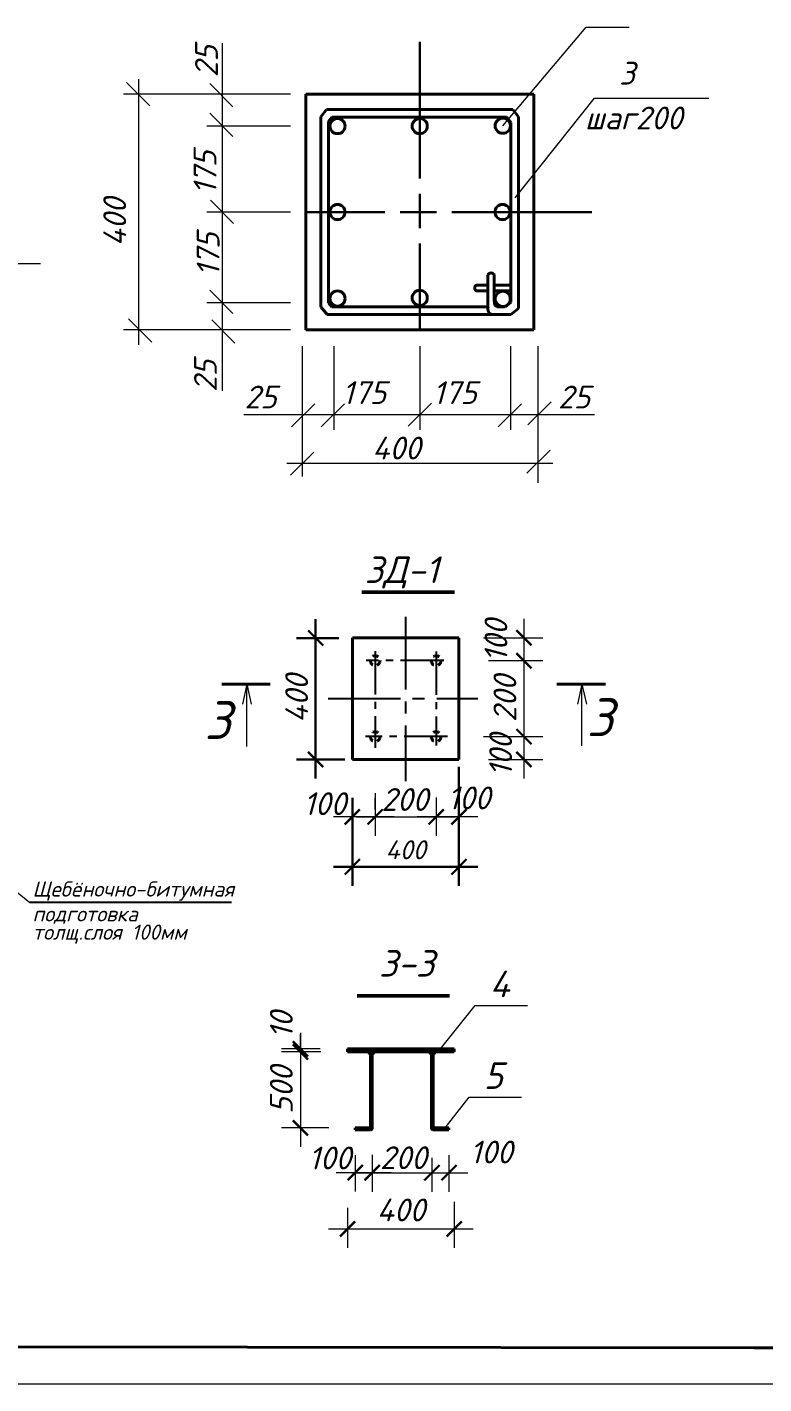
# Model space of a CAD drawing. Extents: x 108150 to 142535, y -18867 to -9422.
# Drawn here: x 136802.3 to 136899.2, y -16062.3 to -15883.7 of the extents above; entities that cross this region are included whole.
import ezdxf

# ---------------------------------------------------------------- set-up
doc = ezdxf.new("R2010")
doc.units = 0
doc.header["$MEASUREMENT"] = 0
doc.header["$PDMODE"] = 32
doc.header["$PDSIZE"] = 0.6
for name, pattern in [('ACAD_ISO04W100', [30, 24, -3, 0, -3]), ('JIS_02_0.7', [1.35, 0.75, -0.6]), ('осевая2', [28.575, 19.05, -3.175, 3.175, -3.175])]:
    doc.linetypes.add(name, pattern=pattern)
for name, color, linetype, lineweight in [('Выносные', 8, 'Continuous', 15), ('Главные', 1, 'Continuous', 40), ('надписи', 2, 'Continuous', 15), ('Осевые', 8, 'ACAD_ISO04W100', 30), ('Основные', 4, 'Continuous', 40), ('РАЗМЕРЫ', 8, 'Continuous', 30), ('Размеры1', 252, 'Continuous', 15), ('Текст', 2, 'Continuous', 15)]:
    doc.layers.add(name, color=color, linetype=linetype, lineweight=lineweight)
doc.styles.add('ГОСТ', font='isocpeur.ttf', dxfattribs={"oblique": 15, "height": 2.5})
doc.styles.add('ГОСТ 300', font='isocpeui.ttf', dxfattribs={"height": 300})
doc.styles.add('ГОСТ3', font='isocpeur.ttf', dxfattribs={"oblique": 15, "height": 3})
doc.styles.add('ГОСТ3.5', font='isocpeur.ttf', dxfattribs={"oblique": 15, "height": 3.5})
doc.linetypes.add('388', pattern='A,2,[1,a,S=0.2,R=0,X=0,Y=0],2', length=4)
doc.dimstyles.new('25', dxfattribs={"dimtxt": 2.7, "dimasz": 2, "dimexe": 2.5, "dimexo": 1, "dimgap": 1, "dimtad": 1, "dimdec": 0, "dimlfac": 25, "dimtxsty": 'ГОСТ', "dimblk": 'OBLIQUE', "dimcen": 25, "dimdle": 2.5, "dimclrd": 256, "dimclre": 256, "dimclrt": 2, "dimadec": 0, "dimazin": 0, "dimtfac": 1, "dimtdec": 0, "dimtmove": 0, "dimatfit": 3, "dimldrblk": 'DOTSMALL', "dimlwd": -1, "dimlwe": -1, "dimarcsym": 0})
doc.dimstyles.new('50', dxfattribs={"dimtxt": 3.5, "dimasz": 2, "dimexe": 2.5, "dimexo": 1, "dimgap": 1, "dimtad": 1, "dimdec": 0, "dimlfac": 50, "dimtxsty": 'ГОСТ3.5', "dimblk": 'ARCHTICK', "dimcen": 2.5, "dimdle": 2.5, "dimclrd": 256, "dimclre": 256, "dimclrt": 2, "dimadec": 3, "dimazin": 0, "dimtfac": 1, "dimtdec": 0, "dimtmove": 1, "dimatfit": 3, "dimldrblk": 'DOTSMALL', "dimfxl": 1, "dimlwd": -1, "dimlwe": -1, "dimarcsym": 0})

# ---------------------------------------------------------------- blocks, each defined once
blk = doc.blocks.new('_ArchTick')
at = {"color": 0, "linetype": 'ByBlock', "const_width": 0.15}
blk.add_lwpolyline([(-0.5, -0.5), (0.5, 0.5)], dxfattribs=at)
blk = doc.blocks.new('*D3391')
at = {"layer": 'Defpoints', "color": 0, "lineweight": 0, "transparency": 16777216}
for p in [(136844.31, -15964.11), (136840.24, -15980.09), (136845.07, -15980.09)]:
    blk.add_point(p, dxfattribs=at)
at = {"layer": 'РАЗМЕРЫ', "transparency": 16777216}
for p, q in [((136840.24, -15961.61), (136840.24, -15982.59)), ((136843.31, -15964.11), (136837.74, -15964.11)), ((136844.07, -15980.09), (136837.74, -15980.09))]:
    blk.add_line(p, q, dxfattribs=at)
at = {"layer": 'РАЗМЕРЫ', "transparency": 16777216, "xscale": 2, "yscale": 2, "zscale": 2}
for p, rotation in [((136840.24, -15964.11), 90), ((136840.24, -15980.09), 270)]:
    blk.add_blockref('_ArchTick', p, dxfattribs=dict(at, rotation=rotation))
at = {"layer": 'РАЗМЕРЫ', "color": 2, "transparency": 16777216, "insert": (136837.74, -15972.1), "char_height": 3, "attachment_point": 5, "rotation": 90, "style": 'ГОСТ3'}
blk.add_mtext('400', dxfattribs=at)
blk = doc.blocks.new('_DotSmall')
at = {"color": 0, "linetype": 'ByBlock', "lineweight": 15, "const_width": 0.5}
blk.add_lwpolyline([(-0.0625, 0, 1), (0.0625, 0, 1)], format="xyb", close=True, dxfattribs=at)
blk = doc.blocks.new('_Oblique')
at = {"color": 0, "linetype": 'ByBlock', "lineweight": -2}
blk.add_line((-0.5, -0.5), (0.5, 0.5), dxfattribs=at)
blk = doc.blocks.new('*D3392')
at = {"layer": 'Defpoints', "color": 0, "lineweight": 0, "transparency": 16777216}
for p in [(136859.1, -15980.09), (136845.07, -15984.13), (136859.1, -15994.24)]:
    blk.add_point(p, dxfattribs=at)
at = {"layer": 'РАЗМЕРЫ', "transparency": 16777216}
for p, q in [((136859.1, -15981.09), (136859.1, -15996.74)), ((136845.07, -15985.13), (136845.07, -15996.74)), ((136842.57, -15994.24), (136861.6, -15994.24))]:
    blk.add_line(p, q, dxfattribs=at)
at = {"layer": 'РАЗМЕРЫ', "transparency": 16777216, "xscale": 2, "yscale": 2, "zscale": 2, "rotation": 180}
blk.add_blockref('_Oblique', (136845.07, -15994.24), dxfattribs=at)
at = {"layer": 'РАЗМЕРЫ', "transparency": 16777216, "xscale": 2, "yscale": 2, "zscale": 2}
blk.add_blockref('_Oblique', (136859.1, -15994.24), dxfattribs=at)
at = {"layer": 'РАЗМЕРЫ', "color": 2, "transparency": 16777216, "insert": (136852.08, -15991.99), "char_height": 2.5, "attachment_point": 5, "style": 'ГОСТ'}
blk.add_mtext('400', dxfattribs=at)
blk = doc.blocks.new('*D3393')
at = {"layer": 'Defpoints', "color": 0, "lineweight": 0, "ltscale": 10, "transparency": 16777216}
for p in [(136861.31, -15964.09), (136861.99, -15967.09), (136867.65, -15967.09)]:
    blk.add_point(p, dxfattribs=at)
at = {"layer": 'Размеры1', "ltscale": 10, "transparency": 16777216}
for p, q in [((136867.65, -15961.59), (136867.65, -15969.59)), ((136862.31, -15964.09), (136870.15, -15964.09)), ((136862.99, -15967.09), (136870.15, -15967.09))]:
    blk.add_line(p, q, dxfattribs=at)
at = {"layer": 'Размеры1', "ltscale": 10, "transparency": 16777216, "xscale": 2, "yscale": 2, "zscale": 2}
for p, rotation in [((136867.65, -15964.09), 90), ((136867.65, -15967.09), 270)]:
    blk.add_blockref('_ArchTick', p, dxfattribs=dict(at, rotation=rotation))
at = {"layer": 'Размеры1', "color": 2, "lineweight": 25, "ltscale": 10, "transparency": 16777216, "insert": (136863.97, -15964.47), "char_height": 3, "attachment_point": 5, "rotation": 90, "style": 'ГОСТ3'}
blk.add_mtext('100', dxfattribs=at)
blk = doc.blocks.new('*D3394')
at = {"layer": 'Defpoints', "color": 0, "lineweight": 0, "ltscale": 10, "transparency": 16777216}
for p in [(136861.99, -15967.09), (136862.13, -15977.09), (136867.65, -15977.09)]:
    blk.add_point(p, dxfattribs=at)
at = {"layer": 'Размеры1', "ltscale": 10, "transparency": 16777216}
for p, q in [((136867.65, -15964.59), (136867.65, -15979.59)), ((136862.99, -15967.09), (136870.15, -15967.09)), ((136863.13, -15977.09), (136870.15, -15977.09))]:
    blk.add_line(p, q, dxfattribs=at)
at = {"layer": 'Размеры1', "ltscale": 10, "transparency": 16777216, "xscale": 2, "yscale": 2, "zscale": 2}
for p, rotation in [((136867.65, -15967.09), 90), ((136867.65, -15977.09), 270)]:
    blk.add_blockref('_ArchTick', p, dxfattribs=dict(at, rotation=rotation))
at = {"layer": 'Размеры1', "color": 2, "lineweight": 25, "ltscale": 10, "transparency": 16777216, "insert": (136865.15, -15972.09), "char_height": 3, "attachment_point": 5, "rotation": 90, "style": 'ГОСТ3'}
blk.add_mtext('200', dxfattribs=at)
blk = doc.blocks.new('*D3395')
at = {"layer": 'Defpoints', "color": 0, "lineweight": 0, "ltscale": 10, "transparency": 16777216}
for p in [(136861.31, -15977.09), (136861.99, -15980.09), (136867.65, -15980.09)]:
    blk.add_point(p, dxfattribs=at)
at = {"layer": 'Размеры1', "ltscale": 10, "transparency": 16777216}
for p, q in [((136867.65, -15974.59), (136867.65, -15982.59)), ((136862.31, -15977.09), (136870.15, -15977.09)), ((136862.99, -15980.09), (136870.15, -15980.09))]:
    blk.add_line(p, q, dxfattribs=at)
at = {"layer": 'Размеры1', "ltscale": 10, "transparency": 16777216, "xscale": 2, "yscale": 2, "zscale": 2}
for p, rotation in [((136867.65, -15977.09), 90), ((136867.65, -15980.09), 270)]:
    blk.add_blockref('_ArchTick', p, dxfattribs=dict(at, rotation=rotation))
at = {"layer": 'Размеры1', "color": 2, "lineweight": 25, "ltscale": 10, "transparency": 16777216, "insert": (136864.59, -15979.53), "char_height": 3, "attachment_point": 5, "rotation": 90, "style": 'ГОСТ3'}
blk.add_mtext('100', dxfattribs=at)
blk = doc.blocks.new('*D3396')
at = {"layer": 'Defpoints', "color": 0, "lineweight": 0, "ltscale": 10, "transparency": 16777216}
for p in [(136845.07, -15984.13), (136848.07, -15983.55), (136845.07, -15987.66)]:
    blk.add_point(p, dxfattribs=at)
at = {"layer": 'Размеры1', "ltscale": 10, "transparency": 16777216}
for p, q in [((136848.07, -15984.55), (136848.07, -15990.16)), ((136845.07, -15985.13), (136845.07, -15990.16)), ((136850.57, -15987.66), (136842.57, -15987.66))]:
    blk.add_line(p, q, dxfattribs=at)
at = {"layer": 'Размеры1', "ltscale": 10, "transparency": 16777216, "xscale": 2, "yscale": 2, "zscale": 2, "rotation": 180}
blk.add_blockref('_ArchTick', (136845.07, -15987.66), dxfattribs=at)
at = {"layer": 'Размеры1', "ltscale": 10, "transparency": 16777216, "xscale": 2, "yscale": 2, "zscale": 2}
blk.add_blockref('_ArchTick', (136848.07, -15987.66), dxfattribs=at)
at = {"layer": 'Размеры1', "color": 2, "lineweight": 25, "ltscale": 10, "transparency": 16777216, "insert": (136841.44, -15985.92), "char_height": 3, "attachment_point": 5, "style": 'ГОСТ3'}
blk.add_mtext('100', dxfattribs=at)
blk = doc.blocks.new('*D3397')
at = {"layer": 'Defpoints', "color": 0, "lineweight": 0, "ltscale": 10, "transparency": 16777216}
for p in [(136859.1, -15982.95), (136856.1, -15984.1), (136856.1, -15987.66)]:
    blk.add_point(p, dxfattribs=at)
at = {"layer": 'Размеры1', "ltscale": 10, "transparency": 16777216}
for p, q in [((136859.1, -15983.95), (136859.1, -15990.16)), ((136856.1, -15985.1), (136856.1, -15990.16)), ((136861.6, -15987.66), (136853.6, -15987.66))]:
    blk.add_line(p, q, dxfattribs=at)
at = {"layer": 'Размеры1', "ltscale": 10, "transparency": 16777216, "xscale": 2, "yscale": 2, "zscale": 2, "rotation": 180}
blk.add_blockref('_ArchTick', (136856.1, -15987.66), dxfattribs=at)
at = {"layer": 'Размеры1', "ltscale": 10, "transparency": 16777216, "xscale": 2, "yscale": 2, "zscale": 2}
blk.add_blockref('_ArchTick', (136859.1, -15987.66), dxfattribs=at)
at = {"layer": 'Размеры1', "color": 2, "lineweight": 25, "ltscale": 10, "transparency": 16777216, "insert": (136860.42, -15985.16), "char_height": 3, "attachment_point": 5, "style": 'ГОСТ3'}
blk.add_mtext('100', dxfattribs=at)
blk = doc.blocks.new('*D3398')
at = {"layer": 'Defpoints', "color": 0, "lineweight": 0, "ltscale": 10, "transparency": 16777216}
for p in [(136848.07, -15987.66), (136856.1, -15987.06), (136856.1, -15987.66)]:
    blk.add_point(p, dxfattribs=at)
at = {"layer": 'Размеры1', "ltscale": 10, "transparency": 16777216}
for p, q in [((136848.07, -15986.66), (136848.07, -15985.16)), ((136845.57, -15987.66), (136858.6, -15987.66)), ((136856.1, -15988.06), (136856.1, -15990.16))]:
    blk.add_line(p, q, dxfattribs=at)
at = {"layer": 'Размеры1', "ltscale": 10, "transparency": 16777216, "xscale": 2, "yscale": 2, "zscale": 2, "rotation": 180}
blk.add_blockref('_ArchTick', (136848.07, -15987.66), dxfattribs=at)
at = {"layer": 'Размеры1', "ltscale": 10, "transparency": 16777216, "xscale": 2, "yscale": 2, "zscale": 2}
blk.add_blockref('_ArchTick', (136856.1, -15987.66), dxfattribs=at)
at = {"layer": 'Размеры1', "color": 2, "lineweight": 25, "ltscale": 10, "transparency": 16777216, "insert": (136851.97, -15985.37), "char_height": 3, "attachment_point": 5, "style": 'ГОСТ3'}
blk.add_mtext('200', dxfattribs=at)
blk = doc.blocks.new('*D3399')
at = {"layer": 'Defpoints', "color": 0, "lineweight": 0, "ltscale": 10, "transparency": 16777216}
for p in [(136838.23, -16018.6), (136841.64, -16018.6), (136841.85, -16018.2)]:
    blk.add_point(p, dxfattribs=at)
at = {"layer": 'Размеры1', "ltscale": 10, "transparency": 16777216}
for p, q in [((136838.23, -16018.2), (136838.23, -16016.2)), ((136840.85, -16018.2), (136835.73, -16018.2)), ((136840.64, -16018.6), (136835.73, -16018.6)), ((136838.23, -16018.2), (136838.23, -16018.6)), ((136838.23, -16018.6), (136838.23, -16020.6))]:
    blk.add_line(p, q, dxfattribs=at)
at = {"layer": 'Размеры1', "ltscale": 10, "transparency": 16777216, "xscale": 2, "yscale": 2, "zscale": 2}
for p, rotation in [((136838.23, -16018.2), 270), ((136838.23, -16018.6), 90)]:
    blk.add_blockref('_ArchTick', p, dxfattribs=dict(at, rotation=rotation))
at = {"layer": 'Размеры1', "color": 2, "lineweight": 25, "ltscale": 10, "transparency": 16777216, "insert": (136835.73, -16015.06), "char_height": 3, "attachment_point": 5, "rotation": 90, "style": 'ГОСТ3'}
blk.add_mtext('10', dxfattribs=at)
blk = doc.blocks.new('*D3400')
at = {"layer": 'Defpoints', "color": 0, "lineweight": 0, "ltscale": 10, "transparency": 16777216}
for p in [(136841.92, -16018.6), (136838.23, -16028.6), (136842.98, -16028.6)]:
    blk.add_point(p, dxfattribs=at)
at = {"layer": 'Размеры1', "ltscale": 10, "transparency": 16777216}
for p, q in [((136838.23, -16016.1), (136838.23, -16031.1)), ((136840.92, -16018.6), (136835.73, -16018.6)), ((136841.98, -16028.6), (136835.73, -16028.6))]:
    blk.add_line(p, q, dxfattribs=at)
at = {"layer": 'Размеры1', "ltscale": 10, "transparency": 16777216, "xscale": 2, "yscale": 2, "zscale": 2}
for p, rotation in [((136838.23, -16018.6), 90), ((136838.23, -16028.6), 270)]:
    blk.add_blockref('_ArchTick', p, dxfattribs=dict(at, rotation=rotation))
at = {"layer": 'Размеры1', "color": 2, "lineweight": 25, "ltscale": 10, "transparency": 16777216, "insert": (136835.73, -16023.6), "char_height": 3, "attachment_point": 5, "rotation": 90, "style": 'ГОСТ3'}
blk.add_mtext('500', dxfattribs=at)
blk = doc.blocks.new('*D3401')
at = {"layer": 'Defpoints', "color": 0, "lineweight": 0, "ltscale": 10, "transparency": 16777216}
for p in [(136845.45, -16031.2), (136847.69, -16031.15), (136847.69, -16034.48)]:
    blk.add_point(p, dxfattribs=at)
at = {"layer": 'Размеры1', "ltscale": 10, "transparency": 16777216}
for p, q in [((136845.45, -16032.2), (136845.45, -16036.98)), ((136847.69, -16032.15), (136847.69, -16036.98)), ((136842.95, -16034.48), (136850.19, -16034.48))]:
    blk.add_line(p, q, dxfattribs=at)
at = {"layer": 'Размеры1', "ltscale": 10, "transparency": 16777216, "xscale": 2, "yscale": 2, "zscale": 2, "rotation": 180}
blk.add_blockref('_ArchTick', (136845.45, -16034.48), dxfattribs=at)
at = {"layer": 'Размеры1', "ltscale": 10, "transparency": 16777216, "xscale": 2, "yscale": 2, "zscale": 2}
blk.add_blockref('_ArchTick', (136847.69, -16034.48), dxfattribs=at)
at = {"layer": 'Размеры1', "color": 2, "lineweight": 25, "ltscale": 10, "transparency": 16777216, "insert": (136842.1, -16032.56), "char_height": 3, "attachment_point": 5, "style": 'ГОСТ3'}
blk.add_mtext('100', dxfattribs=at)
blk = doc.blocks.new('*D3402')
at = {"layer": 'Defpoints', "color": 0, "lineweight": 0, "ltscale": 10, "transparency": 16777216}
for p in [(136844.45, -16038.11), (136858.48, -16037.33), (136858.48, -16041.9)]:
    blk.add_point(p, dxfattribs=at)
at = {"layer": 'Размеры1', "ltscale": 10, "transparency": 16777216}
for p, q in [((136858.48, -16038.33), (136858.48, -16044.4)), ((136844.45, -16039.11), (136844.45, -16044.4)), ((136841.95, -16041.9), (136860.98, -16041.9))]:
    blk.add_line(p, q, dxfattribs=at)
at = {"layer": 'Размеры1', "ltscale": 10, "transparency": 16777216, "xscale": 2, "yscale": 2, "zscale": 2, "rotation": 180}
blk.add_blockref('_ArchTick', (136844.45, -16041.9), dxfattribs=at)
at = {"layer": 'Размеры1', "ltscale": 10, "transparency": 16777216, "xscale": 2, "yscale": 2, "zscale": 2}
blk.add_blockref('_ArchTick', (136858.48, -16041.9), dxfattribs=at)
at = {"layer": 'Размеры1', "color": 2, "lineweight": 25, "ltscale": 10, "transparency": 16777216, "insert": (136851.46, -16039.4), "char_height": 3, "attachment_point": 5, "style": 'ГОСТ3'}
blk.add_mtext('400', dxfattribs=at)
blk = doc.blocks.new('*D3403')
at = {"layer": 'Defpoints', "color": 0, "lineweight": 0, "ltscale": 10, "transparency": 16777216}
for p in [(136857.78, -16031.17), (136855.54, -16031.53), (136857.78, -16034.5)]:
    blk.add_point(p, dxfattribs=at)
at = {"layer": 'Размеры1', "ltscale": 10, "transparency": 16777216}
for p, q in [((136855.54, -16032.53), (136855.54, -16037)), ((136857.78, -16032.17), (136857.78, -16037)), ((136853.04, -16034.5), (136860.28, -16034.5))]:
    blk.add_line(p, q, dxfattribs=at)
at = {"layer": 'Размеры1', "ltscale": 10, "transparency": 16777216, "xscale": 2, "yscale": 2, "zscale": 2, "rotation": 180}
blk.add_blockref('_ArchTick', (136855.54, -16034.5), dxfattribs=at)
at = {"layer": 'Размеры1', "ltscale": 10, "transparency": 16777216, "xscale": 2, "yscale": 2, "zscale": 2}
blk.add_blockref('_ArchTick', (136857.78, -16034.5), dxfattribs=at)
at = {"layer": 'Размеры1', "color": 2, "lineweight": 25, "ltscale": 10, "transparency": 16777216, "insert": (136863.34, -16031.78), "char_height": 3, "attachment_point": 5, "style": 'ГОСТ3'}
blk.add_mtext('100', dxfattribs=at)
blk = doc.blocks.new('*D3404')
at = {"layer": 'Defpoints', "color": 0, "lineweight": 0, "ltscale": 10, "transparency": 16777216}
for p in [(136847.69, -16034.48), (136855.54, -16034.48), (136855.54, -16034.5)]:
    blk.add_point(p, dxfattribs=at)
at = {"layer": 'Размеры1', "ltscale": 10, "transparency": 16777216}
for p, q in [((136845.19, -16034.5), (136858.04, -16034.5)), ((136847.69, -16035.48), (136847.69, -16037)), ((136855.54, -16035.48), (136855.54, -16037))]:
    blk.add_line(p, q, dxfattribs=at)
at = {"layer": 'Размеры1', "ltscale": 10, "transparency": 16777216, "xscale": 2, "yscale": 2, "zscale": 2, "rotation": 180}
blk.add_blockref('_ArchTick', (136847.69, -16034.5), dxfattribs=at)
at = {"layer": 'Размеры1', "ltscale": 10, "transparency": 16777216, "xscale": 2, "yscale": 2, "zscale": 2}
blk.add_blockref('_ArchTick', (136855.54, -16034.5), dxfattribs=at)
at = {"layer": 'Размеры1', "color": 2, "lineweight": 25, "ltscale": 10, "transparency": 16777216, "insert": (136851.78, -16032.53), "char_height": 3, "attachment_point": 5, "style": 'ГОСТ3'}
blk.add_mtext('200', dxfattribs=at)

msp = doc.modelspace()

# ---------------------------------------------------------------- hatches: boundary and pattern name
at = {"layer": 'Размеры1', "lineweight": 40, "ltscale": 10}
h = msp.add_hatch(color=4, dxfattribs=at)
h.dxf.hatch_style = 1
h.paths.add_polyline_path([(136847.2302, -16018.6013, 0.57154891), (136847.453, -16018.8184), (136847.453, -16018.6013)])
h = msp.add_hatch(color=4, dxfattribs=at)
h.dxf.hatch_style = 1
h.paths.add_polyline_path([(136847.6927, -16018.6013), (136847.9154, -16018.6013, -0.57154891), (136847.6927, -16018.8184)])
h = msp.add_hatch(color=4, dxfattribs=at)
h.dxf.hatch_style = 1
h.paths.add_polyline_path([(136855.4807, -16018.6013), (136855.258, -16018.6013, 0.57154891), (136855.4807, -16018.8184)])
h = msp.add_hatch(color=4, dxfattribs=at)
h.dxf.hatch_style = 1
h.paths.add_polyline_path([(136855.7205, -16018.6013), (136855.9432, -16018.6013, -0.57154891), (136855.7205, -16018.8184)])

# ---------------------------------------------------------------- linework, layer by layer
at = {"color": 253}
msp.add_line((136829.1896, -15998.9452), (136802.6316, -15998.9452), dxfattribs=at)
at = {"layer": 'Выносные'}
for p, q in [((136864.8632, -15896.6709), (136875.8472, -15883.6936)), ((136875.8472, -15883.6936), (136881.5092, -15883.6936)), ((136827.9366, -15885.7943), (136827.9366, -15931.5678)), ((136815.3654, -15890.9869), (136818.4145, -15894.0543)), ((136816.9366, -15890.5301), (136816.9366, -15925.5301)), ((136826.3127, -15891.1172), (136829.3618, -15894.1845)), ((136836.9366, -15892.5301), (136814.9366, -15892.5301)), ((136866.4821, -15906.1589), (136876.9306, -15893.0316)), ((136876.9306, -15893.0316), (136891.9874, -15893.0316)), ((136826.3127, -15895.0234), (136829.3618, -15898.0907)), ((136836.9366, -15896.7168), (136825.9366, -15896.7168)), ((136836.9366, -15908.0301), (136825.9366, -15908.0301)), ((136826.3903, -15906.4679), (136829.4394, -15909.5352)), ((136791.6567, -15914.8252), (136804.0207, -15914.8252)), ((136826.3127, -15918.3304), (136829.3618, -15921.3977)), ((136836.9366, -15919.9676), (136825.9366, -15919.9676)), ((136815.626, -15922.1064), (136818.6752, -15925.1737)), ((136826.5733, -15922.2366), (136829.6225, -15925.304)), ((136836.9366, -15923.5301), (136814.9366, -15923.5301)), ((136838.4622, -15925.6867), (136838.4622, -15942.8586)), ((136842.6489, -15925.6867), (136842.6489, -15936.6867)), ((136853.9622, -15925.6867), (136853.9622, -15936.6867)), ((136865.8997, -15925.6867), (136865.8997, -15936.6867)), ((136869.4622, -15925.6867), (136869.4622, -15943.6779)), ((136868.1687, -15936.0499), (136871.236, -15933.0008)), ((136830.7737, -15934.6867), (136876.9342, -15934.6867)), ((136837.0492, -15936.3106), (136840.1166, -15933.2615)), ((136840.9554, -15936.3106), (136844.0228, -15933.2615)), ((136852.4, -15936.233), (136855.4673, -15933.1839)), ((136864.2625, -15936.3106), (136867.3298, -15933.2615)), ((136836.919, -15942.6809), (136839.9864, -15939.6317)), ((136868.0385, -15942.4202), (136871.1058, -15939.3711)), ((136836.4622, -15941.1096), (136871.4622, -15941.1096)), ((136831.1781, -15970.1651), (136830.607, -15972.828)), ((136831.1781, -15978.4097), (136831.1781, -15970.1651)), ((136831.1781, -15970.1651), (136831.7642, -15972.828)), ((136875.2845, -15970.1651), (136874.7135, -15972.828)), ((136875.2845, -15978.3217), (136875.2845, -15970.1651)), ((136875.2845, -15970.1651), (136875.8706, -15972.828)), ((136856.6821, -16018.2013), (136861.2406, -16012.5058)), ((136861.2406, -16012.5058), (136868.1353, -16012.5058)), ((136857.3033, -16028.6013), (136860.4498, -16024.5724)), ((136860.4498, -16024.5724), (136867.3446, -16024.5724)), ((136670.4992, -16062.2957), (137090.4992, -16062.2957))]:
    msp.add_line(p, q, dxfattribs=at)
at = {"layer": 'Выносные', "color": 252, "ltscale": 100}
msp.add_line((136793.2334, -15991.3774), (136802.6316, -15998.9452), dxfattribs=at)
at = {"layer": 'Главные'}
for p, q in [((136834.268, -15970.1651), (136827.8951, -15970.1651)), ((136878.3744, -15970.1651), (136872.0015, -15970.1651))]:
    msp.add_line(p, q, dxfattribs=at)
at = {"layer": 'Осевые'}
for p, q in [((136853.9366, -15892.5301), (136853.9366, -15885.6175)), ((136853.9366, -15892.5301), (136853.9366, -15903.6407)), ((136853.9366, -15905.6407), (136853.9366, -15910.1698)), ((136838.9366, -15908.0301), (136849.3541, -15908.0301)), ((136851.3541, -15908.0301), (136856.1663, -15908.0301)), ((136858.1663, -15908.0301), (136876.5777, -15908.0301)), ((136853.9366, -15912.1698), (136853.9366, -15923.5301))]:
    msp.add_line(p, q, dxfattribs=at)
at = {"layer": 'Основные'}
for p, q in [((136838.9366, -15892.5301), (136868.9366, -15892.5301)), ((136838.9366, -15892.5301), (136838.9366, -15923.5301)), ((136868.9366, -15892.5301), (136868.9366, -15923.5301)), ((136840.9366, -15895.4867), (136841.6873, -15894.5301)), ((136840.9366, -15895.4867), (136840.9366, -15920.5105)), ((136841.6873, -15894.5301), (136866.2044, -15894.5301)), ((136841.9366, -15896.1195), (136842.3992, -15895.5301)), ((136842.3992, -15895.5301), (136865.3762, -15895.5301)), ((136865.3762, -15895.5301), (136865.9366, -15896.2673)), ((136866.2044, -15894.5301), (136866.9366, -15895.4932)), ((136866.9366, -15895.4932), (136866.9366, -15920.7122)), ((136841.9366, -15896.1195), (136841.9366, -15919.9676)), ((136865.9366, -15896.2673), (136865.9366, -15919.9197)), ((136862.9187, -15916.3202), (136862.9187, -15920.5301)), ((136863.7554, -15919.8136), (136863.7554, -15916.3007)), ((136862.8946, -15917.6416), (136861.4546, -15917.6416)), ((136862.8946, -15918.4064), (136861.4546, -15918.4064)), ((136865.9125, -15917.6416), (136863.7313, -15917.6416)), ((136865.9125, -15918.4064), (136863.7313, -15918.4064)), ((136840.9366, -15920.5105), (136841.7394, -15921.5301)), ((136841.9366, -15919.9676), (136842.3795, -15920.5301)), ((136842.3795, -15920.5301), (136862.9187, -15920.5301)), ((136863.7554, -15919.8136), (136863.761, -15919.8479)), ((136864.1475, -15920.5058), (136864.2524, -15920.5301)), ((136864.2524, -15920.5301), (136865.1932, -15920.5301)), ((136865.9366, -15919.9197), (136865.1932, -15920.5301)), ((136841.7394, -15921.5301), (136865.9405, -15921.5301)), ((136866.9366, -15920.7122), (136865.9405, -15921.5301)), ((136838.9366, -15923.5301), (136868.9366, -15923.5301)), ((136845.0731, -15964.0908), (136845.0731, -15980.0908)), ((136859.0957, -15964.0908), (136845.0731, -15964.0908)), ((136859.0957, -15964.0908), (136859.0956, -15980.0908)), ((136859.0957, -15980.0908), (136845.0731, -15980.0908)), ((136858.4755, -16018.2013), (136844.453, -16018.2013)), ((136858.4755, -16018.6013), (136844.453, -16018.6013)), ((136690.4992, -16057.2957), (136897.9438, -16057.5397)), ((136897.9438, -16057.5397), (137085.6777, -16057.5397))]:
    msp.add_line(p, q, dxfattribs=at)
at = {"layer": 'Основные', "color": 8, "linetype": 'осевая2', "lineweight": 25, "ltscale": 0.3}
for p, q in [((136848.0731, -15965.8227), (136848.0731, -15978.5738)), ((136856.0957, -15965.8767), (136856.0956, -15978.2793)), ((136857.1071, -15967.0908), (136846.8918, -15967.0908)), ((136857.5881, -15977.0908), (136846.784, -15977.0908))]:
    msp.add_line(p, q, dxfattribs=at)
at = {"layer": 'Основные'}
for centre in [(136843.115, -15896.7168), (136853.9366, -15896.7168), (136864.8632, -15896.6709), (136843.115, -15908.0301), (136864.8343, -15908.0301), (136843.115, -15919.4271), (136853.9366, -15919.3397), (136864.8599, -15919.4721)]:
    msp.add_circle(centre, 1, dxfattribs=at)
at = {"layer": 'Основные', "linetype": 'JIS_02_0.7'}
for centre in [(136848.0731, -15967.0908), (136856.0956, -15967.0908), (136848.0731, -15977.0908), (136856.0956, -15977.0908)]:
    msp.add_circle(centre, 0.645, dxfattribs=at)
at = {"layer": 'Основные'}
for centre, radius, start, end in [((136863.3416, -15916.5072), 0.4624, 26.514443, 156.147488), ((136861.5692, -15918.024), 0.3993, 106.683957, 253.316043), ((136863.6466, -15920.7874), 0.7537, 160.04066, 260.202322), ((136864.3497, -15919.9445), 0.5966, 170.684571, 250.187244)]:
    msp.add_arc(centre, radius, start, end, dxfattribs=at)
at = {"layer": 'РАЗМЕРЫ', "color": 2, "linetype": '388', "lineweight": 50}
for p, q in [((136846.336, -15958.0818), (136858.5032, -15958.0818)), ((136845.7068, -16011.2235), (136857.8741, -16011.2235))]:
    msp.add_line(p, q, dxfattribs=at)
at = {"layer": 'Размеры1', "color": 253, "linetype": 'осевая2', "lineweight": 25, "ltscale": 0.5}
for p, q in [((136852.0844, -15961.3432), (136852.0844, -15982.9411)), ((136841.8872, -15972.0908), (136861.5911, -15972.0908))]:
    msp.add_line(p, q, dxfattribs=at)
at = {"layer": 'Размеры1', "color": 4, "lineweight": 40, "ltscale": 10}
for p, q in [((136844.453, -16018.2013), (136844.453, -16018.6013)), ((136847.453, -16018.6013), (136847.453, -16028.3739)), ((136847.693, -16018.6013), (136847.6929, -16028.6183)), ((136855.4807, -16018.6013), (136855.481, -16028.6157)), ((136855.7207, -16018.6013), (136855.7207, -16028.4037)), ((136858.4755, -16018.2013), (136858.4755, -16018.6013)), ((136847.2571, -16028.6013), (136845.453, -16028.6013)), ((136845.453, -16028.6013), (136845.453, -16028.8413)), ((136847.4718, -16028.8413), (136845.453, -16028.8413)), ((136855.702, -16028.8412), (136857.7825, -16028.8412)), ((136855.917, -16028.6013), (136857.7825, -16028.6013)), ((136857.7825, -16028.6013), (136857.7825, -16028.8413))]:
    msp.add_line(p, q, dxfattribs=at)
for centre, radius, start, end in [((136847.4056, -16018.6442), 0.1805, 166.224981, 285.225297), ((136847.7401, -16018.6442), 0.1805, 254.774703, 13.775019), ((136855.4333, -16018.6442), 0.1805, 166.224981, 285.225297), ((136855.7679, -16018.6442), 0.1805, 254.774703, 13.775019), ((136847.2316, -16028.3813), 0.2214, 276.612023, 1.909301), ((136847.4767, -16028.625), 0.2163, 268.712687, 2.437651), ((136855.6972, -16028.6249), 0.2163, 177.562349, 271.287313), ((136855.9422, -16028.3812), 0.2214, 178.090699, 263.387977)]:
    msp.add_arc(centre, radius, start, end, dxfattribs=at)

# ---------------------------------------------------------------- texts
at = {"layer": 'надписи', "color": 2, "lineweight": 30, "oblique": 15}
for s, height, style, p in [('ЗД-1', 3.5, 'ГОСТ3.5', (136846.6793, -15956.8726)), ('3', 5, 'ГОСТ', (136875.9088, -15977.0343)), ('3', 5, 'ГОСТ', (136825.5939, -15977.412)), ('3-3', 3.5, 'ГОСТ3.5', (136848.5637, -16008.6875)), ('4', 3.5, 'ГОСТ', (136863.1435, -16011.3986)), ('5', 3.5, 'ГОСТ', (136862.3528, -16023.4652))]:
    msp.add_text(s, height=height, dxfattribs=dict(at, style=style)).set_placement(p)
at = {"layer": 'Текст', "color": 2, "lineweight": 30, "style": 'ГОСТ3', "oblique": 15}
for s, p in [('25', (136827.3725, -15890.2953)), ('175', (136827.1888, -15905.7335)), ('400', (136815.3046, -15912.5488)), ('175', (136827.5932, -15916.5184)), ('25', (136827.2381, -15931.7167))]:
    msp.add_text(s, height=3, rotation=90, dxfattribs=at).set_placement(p)
for s, p in [('3', (136880.16, -15891.2579)), ('шаг200', (136875.6685, -15897.1532)), ('25', (136830.8895, -15933.8889)), ('175', (136843.7492, -15933.3101)), ('175', (136855.6766, -15933.3101)), ('25', (136872.1401, -15933.8889)), ('400', (136847.6853, -15940.6021))]:
    msp.add_text(s, height=3, dxfattribs=at).set_placement(p)
at = {"layer": 'Текст', "color": 2, "style": 'ГОСТ 300'}
for s, p in [('Щебёночно-битумная', (136802.9786, -15998.1544)), ('подготовка', (136802.9786, -16001.4209)), ('толщ.слоя 100мм ', (136802.9786, -16003.8241))]:
    msp.add_text(s, height=2, dxfattribs=at).set_placement(p)

# ---------------------------------------------------------------- dimensions: what is measured, and where the dimension line sits
at = {"layer": 'РАЗМЕРЫ', "color": 253}
dim = msp.add_linear_dim(base=(136840.2351, -15980.0908), p1=(136844.3102, -15964.1133), p2=(136845.0731, -15980.0908), angle=90, text='400', dimstyle='50', override={"dimtxsty": 'ГОСТ3'}, dxfattribs=at)
dim.commit()
dim.dimension.update_dxf_attribs({"geometry": '*D3391', "text_midpoint": (136837.7351, -15972.102)})
dim = msp.add_linear_dim(base=(136859.0956, -15994.2405), p1=(136845.0731, -15984.1257), p2=(136859.0956, -15980.0908), text='400', dimstyle='25', dxfattribs=at)
dim.commit()
dim.dimension.update_dxf_attribs({"geometry": '*D3392', "text_midpoint": (136852.0844, -15991.9905)})
at = {"layer": 'Размеры1', "color": 253, "lineweight": 25, "ltscale": 10}
for base, p1, p2, text, picture, middle in [((136867.6512, -15967.0908), (136861.3094, -15964.0908), (136861.9949, -15967.0908), '100', '*D3393', (136866.4732, -15964.4669)), ((136867.6512, -15980.0908), (136861.3094, -15977.0908), (136861.9949, -15980.0908), '100', '*D3395', (136867.0928, -15979.5323)), ((136838.2279, -16018.6013), (136841.8531, -16018.2013), (136841.6387, -16018.6013), '10', '*D3399', (136838.2254, -16015.0637))]:
    dim = msp.add_linear_dim(base=base, p1=p1, p2=p2, angle=90, text=text, dimstyle='50', override={"dimtxsty": 'ГОСТ3'}, dxfattribs=at)
    dim.commit()
    dim.dimension.update_dxf_attribs({"geometry": picture, "text_midpoint": middle, "dimtype": 160})
dim = msp.add_linear_dim(base=(136867.6512, -15977.0908), p1=(136861.9949, -15967.0908), p2=(136862.1294, -15977.0908), angle=90, text='200', dimstyle='50', override={"dimtxsty": 'ГОСТ3'}, dxfattribs=at)
dim.commit()
dim.dimension.update_dxf_attribs({"geometry": '*D3394', "text_midpoint": (136865.1512, -15972.0908)})
for base, p1, p2, text, picture, middle in [((136856.0957, -15987.6607), (136859.0956, -15982.9538), (136856.0957, -15984.0961), '100', '*D3397', (136860.4229, -15987.6607)), ((136845.0731, -15987.6607), (136848.0731, -15983.5498), (136845.0731, -15984.1257), '100', '*D3396', (136841.4431, -15988.4211)), ((136856.0957, -15987.6607), (136848.0731, -15987.6607), (136856.0957, -15987.0638), '200', '*D3398', (136851.9708, -15987.8687)), ((136847.6928, -16034.4802), (136845.453, -16031.1978), (136847.6928, -16031.1512), '100', '*D3401', (136842.0982, -16035.0608)), ((136855.5427, -16034.4967), (136847.6928, -16034.4802), (136855.5427, -16034.4802), '200', '*D3404', (136851.7767, -16035.0266)), ((136857.7825, -16034.4967), (136855.5427, -16031.5289), (136857.7825, -16031.1656), '100', '*D3403', (136863.338, -16034.2755))]:
    dim = msp.add_linear_dim(base=base, p1=p1, p2=p2, text=text, dimstyle='50', override={"dimtxsty": 'ГОСТ3'}, dxfattribs=at)
    dim.commit()
    dim.dimension.update_dxf_attribs({"geometry": picture, "text_midpoint": middle, "dimtype": 160})
dim = msp.add_linear_dim(base=(136838.2279, -16028.6013), p1=(136841.92, -16018.6013), p2=(136842.9802, -16028.6013), angle=90, dimstyle='50', override={"dimtxsty": 'ГОСТ3'}, dxfattribs=at)
dim.commit()
dim.dimension.update_dxf_attribs({"geometry": '*D3400', "text_midpoint": (136835.7279, -16023.6013)})
dim = msp.add_linear_dim(base=(136858.4755, -16041.8974), p1=(136844.453, -16038.1119), p2=(136858.4755, -16037.3331), text='400', dimstyle='50', override={"dimtxsty": 'ГОСТ3'}, dxfattribs=at)
dim.commit()
dim.dimension.update_dxf_attribs({"geometry": '*D3402', "text_midpoint": (136851.4642, -16039.3974)})

doc.saveas('drawing.dxf')
